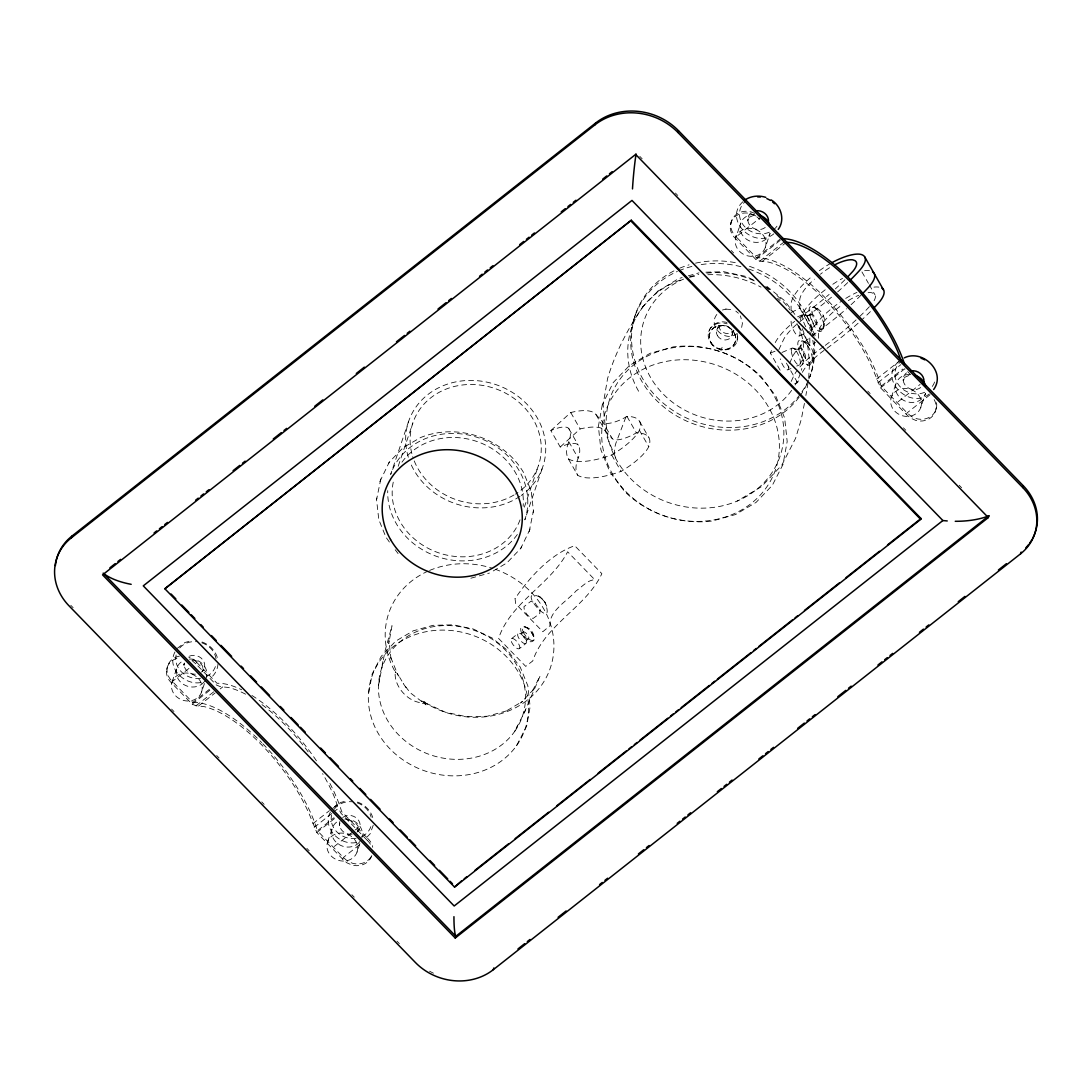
<?xml version="1.0" encoding="UTF-8"?>
<svg xmlns="http://www.w3.org/2000/svg" width="1092" height="1092" viewBox="0 0 1092 1092"><rect width="100%" height="100%" fill="white"/><g stroke="black" fill="none" stroke-linecap="round" stroke-linejoin="round"><path stroke-width="0.75" stroke-dasharray="5 3.75" d="M808.681 378.105L809.582 362.64M808.053 382.842L805.869 395.481M378.474 685.626L385.053 650.941L392.001 625.716L388.766 643.597L388.97 640.595L391.032 659.145L390.39 656.51L397.952 675.129M218.045 663.799C217.636 669.382 214.974 674.706 210.51 678.146M389.38 542.055L385.94 537.182L378.788 519.601L376.563 499.658L380.903 478.446M373.246 825.17L370.12 833.824L365.957 838.206M379.825 481.64L389.257 462.162L403.139 447.652L420.557 437.551C457.534 422.495 503.262 437.974 523.491 472.399L531.19 490.99L533.415 510.947L529.06 532.159M804.435 403.385L801.269 419.41L795.604 438.288L781.804 465.151L761.479 486.663L737.114 501.092M376.563 499.658L376.863 498.034M382.173 665.069L382.828 661.52M530.152 528.965L520.72 548.443L506.838 562.953L490.485 572.563M533.114 512.571L533.415 510.947M379.06 682.186L379.702 678.76M800.122 364.073L801.61 360.892L804.695 359.405A6.197 2.02 67.1 0 0 803.548 350.955A6.197 2.02 67.1 0 0 799.672 350.6A6.197 2.02 67.1 0 0 804.695 359.405M811.411 330.275L812.898 327.081L815.97 325.607A6.197 2.02 67.1 0 0 814.837 317.144A6.197 2.02 67.1 0 0 810.947 316.789A6.197 2.02 67.1 0 0 815.97 325.607M812.202 361.93C815.628 354.313 811.629 344.267 803.808 341.25M823.491 328.119C826.903 320.502 822.904 310.456 815.082 307.453M166.653 669.328L167.24 667.594M172.099 682.009L176.822 668.031M371.812 855.582A16.885 15.001 18.7 0 1 351.911 865.014L346.86 862.789L342.765 859.254L316.816 832.527L309.951 815.792A102.894 41.005 51.7 0 0 203.89 706.579L196.028 705.787L192.165 704.163L171.813 683.21L172.399 681.476L190.281 667.362M245.591 694.198A102.894 41.005 51.7 0 0 228.146 687.441L220.284 686.65L216.434 685.025L196.082 664.072L196.669 662.325L192.574 658.79L188.643 657.056M201.597 691.987A15.575 13.827 18.7 0 0 183.306 673.163A15.575 13.827 18.7 0 0 175.635 695.85A15.575 13.827 18.7 0 0 201.597 691.987L205.801 679.579M408.599 421.457L390.663 474.447A70.83 62.886 18.7 0 1 477.9 437.592A70.83 62.886 18.7 0 1 524.829 519.86L542.765 466.871M398.198 466.257L412.885 422.904M327.545 842.082L332.282 828.105M342.765 859.254L343.352 857.507L361.234 843.406M357.029 829.811L357.616 828.064L355.023 830.111M357.043 852.06A15.575 13.827 18.7 0 0 338.766 833.237A15.575 13.827 18.7 0 0 331.081 855.91A15.575 13.827 18.7 0 0 357.043 852.06L361.247 839.639M370.379 844.239A16.885 15.001 18.7 0 0 367.035 840.103L367.622 838.369L341.673 811.643A106.825 42.574 51.7 0 0 329.62 782.827M524.351 507.166L538.492 465.41M634.548 317.158L635.421 314.537M730.412 224.679L730.998 222.932M934.138 399.59A16.885 15.001 18.7 0 1 932.745 415.916A16.885 15.001 18.7 0 1 915.656 420.365L910.619 418.14L906.524 414.591L880.575 387.878L873.709 371.143A102.894 41.005 51.7 0 0 767.635 261.93L759.773 261.138L755.923 259.514L735.571 238.561L740.581 223.382M720.911 350.846L722.085 347.352M765.356 247.338A15.575 13.827 18.7 0 0 747.064 228.515A15.575 13.827 18.7 0 0 739.393 251.187A15.575 13.827 18.7 0 0 765.356 247.338L770.078 233.374A15.575 13.827 18.7 0 1 752.647 241.96A15.575 13.827 18.7 0 1 739.966 226.535A15.575 13.827 18.7 0 1 754.463 214.373M810.865 373.928L809.977 376.535A92.615 82.214 18.7 0 0 812.803 340.267M891.304 397.42L896.027 383.456M906.524 414.591L907.111 412.858L930.097 394.717M920.802 407.412A15.575 13.827 18.7 0 0 902.511 388.588A15.575 13.827 18.7 0 0 894.839 411.261A15.575 13.827 18.7 0 0 920.802 407.412L925.525 393.434A15.575 13.827 18.7 0 1 908.094 402.033A15.575 13.827 18.7 0 1 895.413 386.609A15.575 13.827 18.7 0 1 909.909 374.433M935.953 409.336L936.54 407.589M708.804 331.545C711.097 323.887 720.27 319.983 727.6 322.7M741.645 327.409L742.423 323.246L740.403 315.861M716.789 330.098L719.287 323.682L719.178 327.423A8.053 7.125 21.3 0 0 732.377 331.954L733.674 330.589M732.009 335.34L734.52 328.924M625.88 417.062L615.984 442.956A138.711 45.141 -29.7 0 0 614.509 452.607L614.564 453.207M737.114 341.291L737.55 333.483M780.138 370.215L770.351 353.071L772.453 348.566M778.801 349.795L783.619 339.462A50.792 16.53 -29.7 0 1 797.365 323.764M789.516 363.349L792.205 357.589A50.792 16.53 -29.7 0 1 809.254 338.111M791.195 381.436L793.993 375.443A60.647 19.738 -29.7 0 1 796.669 371.116M794.73 383.756L797.542 382.664L799.603 378.228M183.852 664.496L184.398 663.035L183.988 665.315L184.002 663.813A10.497 9.323 18.7 0 0 196.751 674.105M339.298 824.569L339.858 823.095L339.435 825.388L339.448 823.873M524.064 713.103L540.158 675.866L531.872 692.041L533.524 689.516L520.625 703.002L522.727 701.31L505.828 711.247L507.207 710.701L487.346 716.243L466.762 716.762L445.304 712.189L423.068 701.856L426.071 704.845L410.183 692.724L403.276 683.565L406.934 688.984M514.509 731.681A74.352 65.998 18.7 0 0 454.19 625.907A74.352 65.998 18.7 0 0 387.21 719.819A74.352 65.998 18.7 0 0 514.509 731.681L517.717 725.47M388.506 463.622L389.257 462.162M520.72 548.443L521.471 546.983M174.952 651.992C165.452 669.778 188.711 689.216 205.774 680.917M330.398 812.052C321.144 829.224 342.984 848.58 359.855 841.372M516.134 728.582L525.702 709.882M523.273 632.063L521.594 633.497L519.642 633.401M643.297 306.361C627.9 328.31 615.233 352.812 607.575 378.569L603.098 404.668L605.678 430.903L607.138 437.182L616.775 460.374M716.843 314.441C707.234 326.672 725.689 343.257 737.291 333.388M516.543 745.686A80.985 71.908 18.7 0 0 450.832 630.48A80.985 71.908 18.7 0 0 377.873 732.787A80.985 71.908 18.7 0 0 516.543 745.686L526.603 726.317L530.139 706.715L527.859 685.872L520.215 667.076L507.862 650.682L492.042 637.933L473.437 629.074L453.262 624.801L432.951 625.334L413.185 630.848L395.686 641.14L381.231 656.319L372.14 674.023L368.345 695.522M203.194 670.311L202.279 671.512L203.344 669.451L202.894 670.938L202.689 666.229C199.877 661.588 194.731 659.472 189.721 660.087M358.64 830.37L357.739 831.585L358.79 829.511L358.34 831.012L358.135 826.289C355.337 821.648 350.177 819.532 345.168 820.147M869.382 306.675L867.184 309.022A166.789 54.272 -29.7 0 1 859.95 316.27M657.48 291.537L678.419 278.706L682.159 277.559M177.273 648.348L185.053 642.465L190.513 640.949M742.888 201.747C722.658 220.024 754.981 250.396 774.255 233.483M642.56 307.139L658.135 290.841M332.719 808.408L340.499 802.524L345.959 801.009M898.334 361.821C878.104 380.084 910.428 410.455 929.702 393.557M550.859 430.562L570.747 412.517A62.053 20.188 -29.7 0 1 596.027 414.632L602.989 422.317L612.366 438.752A23.328 7.589 -29.7 0 0 636.363 432.882A64.141 20.871 -29.7 0 1 648.771 446.669A42.26 13.746 -29.7 0 1 621.061 471.389A78.911 25.676 -29.7 0 1 577.682 475.225L568.318 458.79A120.325 39.162 -29.7 0 1 568.782 441.673A88.097 28.665 -29.7 0 0 568.891 428.733A24.12 7.849 -29.7 0 0 550.859 430.562L560.223 446.997A24.12 7.849 -29.7 0 1 578.255 445.167A88.097 28.665 -29.7 0 1 578.159 458.108A120.325 39.162 -29.7 0 0 577.682 475.225M560.223 446.997L580.125 428.951A62.053 20.188 -29.7 0 1 605.391 431.067L612.366 438.752M811.356 314.237L809.036 315.506L806.128 315.206M800.067 348.048L797.747 349.303L794.839 349.017M936.513 402.634A16.885 15.001 18.7 0 1 916.256 418.618L911.206 416.393L907.111 412.858L881.162 386.131A106.825 42.574 51.7 0 0 756.51 257.78L736.158 236.814L760.428 217.677M179.388 656.155A16.885 15.001 18.7 0 0 167.513 666.393A16.885 15.001 18.7 0 0 172.399 681.476L192.752 702.429L209.35 689.325M756.51 257.78L780.78 238.629M192.165 704.163L210.046 690.062M755.923 259.514L780.179 240.376M196.028 705.787L213.895 691.686M759.773 261.138L784.042 242.001M198.498 706.033L215.11 692.942M220.215 688.915L222.768 686.895M762.257 261.384L786.527 242.247M511.534 638.683L518.113 633.497M519.355 648.662A6.334 2.525 51.7 0 0 515.233 639.857A6.334 2.525 51.7 0 0 511.738 642.505A6.334 2.525 51.7 0 0 519.355 648.662L525.934 643.475A6.334 2.525 51.7 0 0 521.812 634.67A6.334 2.525 51.7 0 0 518.318 637.318A6.334 2.525 51.7 0 0 525.934 643.475M312.817 823.75L329.429 810.66M334.534 806.633L337.087 804.613M876.576 379.101L900.845 359.964M314.141 827.422L332.023 813.322M333.306 812.312L338.411 808.285L334.22 796.655A102.894 41.005 51.7 0 0 322.604 773.641M877.9 382.773L900.886 364.632M371.048 856.824A16.885 15.001 18.7 0 1 352.498 863.267L347.461 861.042L343.352 857.507L317.403 830.78L334.015 817.69M881.162 386.131L902.879 369.014M316.816 832.527L334.698 818.427M880.575 387.878L904.845 368.741L910.537 374.597M334.275 846.477L353.726 831.135M898.034 401.829L920.078 384.439M798.866 318.1L806.114 312.79A166.789 54.272 -29.7 0 0 829.115 294.43M823.573 346.601L816.584 351.733A60.647 19.738 -29.7 0 0 798.388 368.823M829.551 267.745L827.026 269.396A53.044 17.267 -29.7 0 0 820.379 274.228M568.318 458.79A78.911 25.676 -29.7 0 0 611.684 454.968L614.919 452.989A42.26 13.746 -29.7 0 0 639.393 430.248A64.141 20.871 -29.7 0 0 626.985 416.448L624.46 417.854A23.328 7.589 -29.7 0 1 602.989 422.317M791.127 312.517L799.835 308.203L799.753 299.618A53.044 17.267 -29.7 0 1 814.4 279.17M798.934 326.208L809.868 345.372L815.669 342.506M797.542 316.844L803.303 314.4M799.385 335.926L809.472 331.654M781.927 352.47L792.014 348.212M788.096 369.724L790.977 368.509M796.751 366.066L799.631 364.851M528.542 638.793A4.272 1.706 51.7 0 1 523.409 634.629A4.272 1.706 51.7 0 1 525.771 632.855A4.272 1.706 51.7 0 1 528.542 638.793L526.753 640.089L526.412 642.055M770.351 353.071L775.975 350.887M521.157 633.647L522.017 633.346M725.73 309.118L732.759 309.664M753.48 215.424L748.825 217.431L749.904 216.625L747.747 220.666L747.747 219.151M688.288 275.839L699.003 272.863M908.926 375.498L904.272 377.504L905.35 376.685L903.193 380.739L903.207 379.224M470.87 578.214L489.421 573.054M722.467 310.019L726.112 309.009M428.119 571.089A85.312 75.744 18.7 0 0 395.249 671.908C393.543 687.168 409.95 704.354 425.184 702.729A85.312 75.744 18.7 0 0 546.177 677.627A85.312 75.744 18.7 0 0 495.331 569.287M423.778 702.238L424.952 702.033L421.13 700.873M422.413 703.344L425.184 702.729M705.882 272.181L723.9 271.731L746.082 276.453L753.412 279.934M722.59 349.836L715.26 347.311M525.006 626.972C530.289 627.736 534.425 633.032 533.92 638.342M754.64 213.39L751.282 211.916A16.885 15.001 18.7 0 0 732.732 218.359A16.885 15.001 18.7 0 0 736.158 236.814M755.732 215.888L750.695 213.65A16.885 15.001 18.7 0 0 732.145 220.106A16.885 15.001 18.7 0 0 735.571 238.561M538.301 595.822L544.116 600.368L547.16 607.125L546.382 605.077M202.075 642.014C209.418 644.539 215.411 650.573 217.485 658.094M357.521 802.074C364.865 804.599 370.857 810.633 372.932 818.154M806.265 315.26L805.022 314.564M794.976 349.071L793.734 348.362M540.117 597.078C513.158 585.121 556.797 634.425 545.195 602.907M766.789 286.322L784.397 300.532L795.249 314.892M735.817 311.124L738.424 313.24M756.77 216.776L759.841 219.424M191.987 660.537L196.082 664.072M539.926 596.833L543.707 600.736M639.789 156.347L642.164 158.804M675.416 193.038L677.791 195.482M731.231 250.505L733.606 252.948M766.857 287.182L769.232 289.626M811.97 333.647L814.345 336.09M867.785 391.113L870.16 393.57M903.412 427.805L905.787 430.248M959.213 485.271L961.588 487.714M196.669 662.325L217.021 683.292A106.825 42.574 51.7 0 1 241.646 689.748M367.035 840.103L341.086 813.39L338.411 808.285M70.775 605.282L73.15 607.712M171.594 709.09L173.969 711.534M216.666 755.514L219.042 757.957M261.739 801.924L264.114 804.367M306.825 848.334L309.186 850.777M351.897 894.744L354.272 897.187M396.969 941.168L399.344 943.611M395.181 549.74L398.075 553.576M818.085 310.538C796.191 290.718 820.788 352.047 823.627 324.16M806.797 344.335C784.902 324.515 809.5 385.845 812.339 357.958M543.679 600.75L545.317 603.016M399.085 676.412L397.024 673.409L397.775 674.679M399.727 677.436L401.911 681.067M797.542 382.664L785.831 362.121M861.929 271.922L868.454 283.36M869.259 284.78L874.965 294.785M799.835 308.203L815.314 335.353M639.584 421.335L648.948 437.769M639.393 430.248L648.771 446.669M626.985 416.448L636.363 432.882M596.027 414.632L605.391 431.067M611.684 454.968L621.061 471.389M570.747 412.517L580.125 428.951M568.891 428.733L578.255 445.167M568.782 441.673L578.159 458.108M802.265 328.651L807.22 341.305L809.704 363.704M540.117 610.469L539.912 609.677L539.776 613.554L533.128 618.441C528.173 617.212 523.887 611.82 523.942 606.702L531.053 601.132C534.438 603.958 534.206 598.866 535.025 602.743C537.087 607.807 542.287 609.445 540.117 610.837M807.22 341.305L807.329 342.26M818.55 338.206L818.495 332.473A53.044 17.267 -29.7 0 1 841.29 305.46M809.8 338.056L809.868 345.372M791.113 311.043L791.045 303.726A62.94 20.475 -29.7 0 1 813.049 275.566M433.456 973.19A55.733 49.481 18.7 0 1 429.579 971.184M429.593 570.447A85.312 75.744 18.7 0 1 492.342 568.277M791.645 390.349A82.487 73.232 18.7 0 1 662.858 393.693A82.487 73.232 18.7 0 1 683.619 279.102M689.502 276.89A82.487 73.232 18.7 0 1 698.798 274.392M706.715 273.137A82.487 73.232 18.7 0 1 756.483 281.886M765.164 286.691A82.487 73.232 18.7 0 1 769.259 289.421M776.985 295.536A82.487 73.232 18.7 0 1 789.871 309.855M798.539 325.607A82.487 73.232 18.7 0 1 801.337 370.256M800.395 373.3A82.487 73.232 18.7 0 1 795.112 384.957M638.602 391.236A91.946 81.641 18.7 0 1 683.264 279.047M689.653 277.272A91.946 81.641 18.7 0 1 697.802 275.689M707.834 274.734A91.946 81.641 18.7 0 1 761.028 287.128M777.518 298.321A91.946 81.641 18.7 0 1 780.084 300.532M775.252 342.574A60.647 19.738 -29.7 0 1 794.662 321.335M799.876 321.676A50.792 16.53 -29.7 0 1 805.309 317.554A176.645 57.48 -29.7 0 0 832.65 296.219M811.902 336.049A50.792 16.53 -29.7 0 1 814.673 333.988A176.645 57.48 -29.7 0 0 846.532 308.749M802.361 372.331A50.792 16.53 -29.7 0 1 824.051 350.423M856.073 319.929A166.789 54.272 -29.7 0 1 824.869 345.659M847.72 282.596A176.645 57.48 -29.7 0 1 836.049 293.298M861.015 295.181A176.645 57.48 -29.7 0 1 848.73 306.797M870.392 311.616A176.645 57.48 -29.7 0 1 862.366 319.342M858.094 323.232A176.645 57.48 -29.7 0 1 826.699 348.512M844.908 279.77A166.789 54.272 -29.7 0 1 835.339 288.902M800.422 320.161A62.94 20.475 -29.7 0 1 826.153 289.066M832.814 284.275A33.006 10.743 -29.7 0 1 842.546 278.419M864.618 270.68A33.006 10.743 -29.7 0 1 869.491 270.693M806.892 384.207A92.615 82.214 18.7 0 1 801.118 394.321M799.194 397.024A92.615 82.214 18.7 0 1 655.528 399.399A92.615 82.214 18.7 0 1 677.381 271.43M678.869 270.789A92.615 82.214 18.7 0 1 693.01 266.148M701.228 264.564A92.615 82.214 18.7 0 1 740.895 266.68M748.621 268.973A92.615 82.214 18.7 0 1 810.564 330.576M808.476 380.071A92.615 82.214 18.7 0 1 802.006 391.714M800.081 394.403A92.615 82.214 18.7 0 1 657.589 397.979A92.615 82.214 18.7 0 1 675.334 270.188M679.756 268.168A92.615 82.214 18.7 0 1 689.052 264.837M695.536 263.158A92.615 82.214 18.7 0 1 737.032 262.981M749.508 266.352A92.615 82.214 18.7 0 1 813.062 334.302M814.182 341.018A92.615 82.214 18.7 0 1 809.117 378.555M819.382 270.707A62.94 20.475 -29.7 0 1 823.436 267.854A33.006 10.743 -29.7 0 1 830.657 263.363M810.428 333.756A62.94 20.475 -29.7 0 1 842.191 300.709M848.293 300.614A23.123 7.521 -29.7 0 1 858.79 295.263M868.113 292.697A23.123 7.521 -29.7 0 1 871.525 292.711L873.723 293.502A30.685 9.978 -29.7 0 1 873.791 301.215M845.727 298.403A33.006 10.743 -29.7 0 1 856.961 292.383M873.996 287.114A33.006 10.743 -29.7 0 1 878.869 287.128M737.291 334.343A14.974 13.254 21.3 0 1 723.873 349.904A14.974 13.254 21.3 0 1 708.298 333.811A14.974 13.254 21.3 0 1 727.122 323.833M788.697 365.929A9.186 2.989 67.1 0 1 785.831 369.164A9.186 2.989 67.1 0 1 780.289 358.899M805.746 326.726A9.186 2.989 67.1 0 1 802.934 314.865A9.186 2.989 67.1 0 1 809.186 320.092A9.186 2.989 67.1 0 1 810.919 331.053M796.928 323.587A9.186 2.989 67.1 0 1 799.74 335.462A9.186 2.989 67.1 0 1 793.502 330.234A9.186 2.989 67.1 0 1 791.768 319.274M517.335 534.493A70.83 62.886 18.7 0 1 437.592 556.715A70.83 62.886 18.7 0 1 387.728 490.636M408.34 457.234A70.83 62.886 18.7 0 1 446.997 384.275A70.83 62.886 18.7 0 1 534.848 414.005A70.83 62.886 18.7 0 1 521.239 495.454M519.956 496.341A70.83 62.886 18.7 0 1 410.496 463.131M411.861 453.63A66.298 58.859 18.7 0 1 451.883 387.128A66.298 58.859 18.7 0 1 532.882 418.809A66.298 58.859 18.7 0 1 515.41 494.13M514.018 494.963A66.298 58.859 18.7 0 1 412.721 456.674M520.038 519.847A66.298 58.859 18.7 0 1 439.694 553.18A66.298 58.859 18.7 0 1 394.048 478.828M401.965 462.189A66.298 58.859 18.7 0 1 478.241 441.96A66.298 58.859 18.7 0 1 523.109 506.333M765.246 227.45A10.497 9.323 18.7 0 1 750.573 226.085A10.497 9.323 18.7 0 1 751.009 212.804M776.958 226.194A20.489 18.182 18.7 0 1 773.614 229.689M769.328 232.214A20.489 18.182 18.7 0 1 743.297 225.048A20.489 18.182 18.7 0 1 745.836 201.078M920.692 387.523A10.497 9.323 18.7 0 1 906.019 386.145A10.497 9.323 18.7 0 1 906.456 372.863M934.588 382.023A20.489 18.182 18.7 0 1 929.074 389.748M924.774 392.274A20.489 18.182 18.7 0 1 898.743 385.121A20.489 18.182 18.7 0 1 901.296 361.152M192.752 702.429A106.825 42.574 51.7 0 1 252.457 733.715M253.617 734.779A106.825 42.574 51.7 0 1 261.684 742.601M262.817 743.761A106.825 42.574 51.7 0 1 317.403 830.78M251.87 695.44A106.825 42.574 51.7 0 1 317.335 762.161M171.813 683.21A16.885 15.001 18.7 0 1 166.926 668.127A16.885 15.001 18.7 0 1 178.801 657.903M367.622 838.369A16.885 15.001 18.7 0 1 372.754 847.296M261.984 704.654A102.894 41.005 51.7 0 1 309.227 753.303M215.383 666.598A20.489 18.182 18.7 0 1 205.569 676.863M200.628 678.241A20.489 18.182 18.7 0 1 176.14 654.995M179.73 647.979A20.489 18.182 18.7 0 1 196.587 641.7M201.802 642.806A20.489 18.182 18.7 0 1 216.23 661.916M203.917 682.2A15.575 13.827 18.7 0 1 179.921 681.394A15.575 13.827 18.7 0 1 184.275 660.237M189.353 659.049A15.575 13.827 18.7 0 1 206.32 678.023M189.448 656.155A10.497 9.323 18.7 0 1 202.798 659.827A10.497 9.323 18.7 0 1 201.488 672.099M342.697 817.512A10.497 9.323 18.7 0 1 357.371 818.877A10.497 9.323 18.7 0 1 356.934 832.172M352.197 834.165A10.497 9.323 18.7 0 1 339.885 821.471M370.83 826.671A20.489 18.182 18.7 0 1 361.015 836.936M356.074 838.301A20.489 18.182 18.7 0 1 331.586 815.055M334.193 809.295A20.489 18.182 18.7 0 1 352.033 801.76M357.248 802.879A20.489 18.182 18.7 0 1 371.143 817.171M359.364 842.26A15.575 13.827 18.7 0 1 335.367 841.454A15.575 13.827 18.7 0 1 339.735 820.31M344.799 819.123A15.575 13.827 18.7 0 1 361.766 838.083M520.761 628.323C519.847 634.07 528.733 646.054 533.961 640.24C534.862 634.493 525.975 622.508 520.761 628.323M602.32 404.654L598.389 426.385L600.9 449.822L609.855 471.99L624.406 491.263C647.379 513.936 680.261 525.061 712.284 521.007L735.558 514.537L756.128 502.361L772.358 485.271L782.991 464.482L787.182 441.496L784.657 418.059L775.716 395.905L761.151 376.631C738.178 353.958 705.296 342.833 673.273 346.887L650.013 353.344L629.442 365.52L613.199 382.61L602.32 404.654M515.055 598.621L515.697 603.794L542.82 631.722L549.958 625.784C548.866 610.728 567.089 601.269 576.085 590.909C581.872 587.046 587.523 579.988 594.771 579.729L567.635 551.788C550.818 584.356 510.606 602.156 498.58 638.424L525.716 666.366L532.719 660.974C544.812 624.597 586.418 607.166 601.856 573.669L574.733 545.727C550.464 554.108 529.333 577.491 515.055 598.621M395.249 671.908L395.973 672.426L395.249 671.908M806.906 315.506L805.432 314.946L806.906 315.506M795.618 349.303L794.143 348.744L795.618 349.303M523.273 632.118A8.34 3.331 51.7 0 0 533.278 640.226A8.34 3.331 51.7 0 0 527.859 628.651A8.34 3.331 51.7 0 0 523.273 632.118M625.852 491.591A89.831 79.757 18.7 0 0 775.62 469.369A89.831 79.757 18.7 0 0 670.133 360.742A89.831 79.757 18.7 0 0 625.852 491.591M630.33 478.337A89.831 79.757 18.7 0 0 780.111 456.115A89.831 79.757 18.7 0 0 674.624 347.488A89.831 79.757 18.7 0 0 630.33 478.337M710.906 342.383A13.445 11.903 21.3 0 0 733.851 344.635A13.445 11.903 21.3 0 0 722.863 325.443A13.445 11.903 21.3 0 0 710.906 342.383A13.445 11.903 21.3 0 0 733.797 344.758A13.445 11.903 21.3 0 0 722.822 325.566A13.445 11.903 21.3 0 0 710.851 342.506M717.43 335.654A8.053 7.125 21.3 0 0 731.176 337.005A8.053 7.125 21.3 0 0 724.597 325.512A8.053 7.125 21.3 0 0 717.43 335.654M800.75 346.041A12.08 3.931 67.1 0 0 810.551 363.227A12.08 3.931 67.1 0 0 808.326 346.737A12.08 3.931 67.1 0 0 800.75 346.041M791.413 351.993A9.186 2.989 67.1 0 0 798.866 365.069A9.186 2.989 67.1 0 0 797.174 352.525A9.186 2.989 67.1 0 0 791.413 351.993M812.038 312.23A12.08 3.931 67.1 0 0 821.839 329.429A12.08 3.931 67.1 0 0 819.614 312.926A12.08 3.931 67.1 0 0 812.038 312.23"/><path stroke-width="1.5" d="M1021.143 552.074L1020.556 553.821L493.27 969.71A55.733 49.481 18.7 0 1 415.356 962.448L69.001 605.801A53.617 47.598 18.7 0 1 71.253 537.906L71.84 536.172L595.672 123A59.241 52.593 18.7 0 1 678.501 130.712L1023.341 485.803A52.348 46.478 18.7 0 1 1032.868 537.919M164.865 588.765L631.326 220.229L921.006 518.509L920.706 519.383L454.545 887.059L164.865 588.765L631.326 220.229M71.253 537.906L595.085 124.747L595.672 123M1020.556 553.821A52.348 46.478 18.7 0 0 1022.754 487.551L677.914 132.46L678.501 130.712M454.545 887.059L461.534 880.903M455.241 938.028L988.315 517.581L635.64 154.422L102.566 574.87L455.241 938.028L455.842 936.281A52.43 6.252 -84.7 0 1 453.944 916.679M493.27 969.71L493.857 967.962M988.315 517.581L988.902 515.833A52.43 23.301 1.9 0 1 955.254 521.293M1022.754 487.551L1023.341 485.803M778.241 229.416C785.353 219.806 781.026 205.719 771.143 199.891M933.687 389.475C946.491 371.785 922.644 348.771 904.258 357.876M848.429 276.153L853.057 271.116A30.685 9.978 -29.7 0 0 854.981 260.633L852.77 259.841A23.123 7.521 -29.7 0 0 834.766 264.81M109.855 567.854L115.22 563.622M117.895 561.506L120.57 559.404M154.054 532.992L156.743 530.876M159.418 528.76L162.094 526.644M164.769 524.542L167.458 522.426M195.577 500.245L198.253 498.129M200.942 496.014L203.617 493.898M206.292 491.782L208.968 489.68M233.087 470.666L239.776 465.383M242.451 463.267L245.14 461.152M273.259 438.97L281.299 432.623M283.975 430.521L286.65 428.405M314.783 406.224L322.822 399.877M356.306 373.478L364.346 367.13M396.478 341.782L404.518 335.435M407.193 333.333L409.882 331.217M438.001 309.036L446.041 302.689M448.716 300.573L451.392 298.471M479.524 276.276L482.2 274.174M484.889 272.058L487.564 269.942M490.24 267.827L492.915 265.725M519.71 244.594L523.723 241.428M526.399 239.312L529.088 237.196M531.763 235.08L534.438 232.965M561.233 211.848L565.247 208.668M567.922 206.565L570.597 204.45M573.286 202.334L575.962 200.218M602.743 179.088L606.77 175.921M609.445 173.805L612.121 171.703M464.223 878.787L466.898 876.671M474.938 870.338L508.422 843.925M515.124 838.642L548.607 812.23M556.647 805.882L590.13 779.47M598.17 773.136L626.303 750.955M628.978 748.839L631.654 746.723M634.343 744.607L637.018 742.492M639.694 740.39L667.826 718.195M670.502 716.079L673.191 713.977M675.866 711.861L678.542 709.745M681.217 707.63L709.35 685.448M712.039 683.333L714.714 681.217M717.389 679.101L750.873 652.688M753.562 650.573L756.237 648.471M758.913 646.355L792.41 619.942M795.085 617.826L797.761 615.711M804.463 610.428L839.284 582.964M845.986 577.682L879.469 551.269M887.509 544.922L921.006 518.509M942.874 520.543L454.176 905.991L143.284 585.858L631.981 200.423L942.874 520.543L947.242 520.952M988.902 515.833L455.842 936.281L104.354 574.351M517.949 948.962L524.638 943.679M527.313 941.577L529.989 939.461M558.094 917.294L566.134 910.96M599.59 884.575L602.265 882.459M604.941 880.343L607.616 878.241M638.397 853.958L643.748 849.74M646.423 847.624L649.098 845.522M677.204 823.354L679.879 821.239M682.555 819.123L685.23 817.021M687.905 814.905L690.581 812.789M717.348 791.686L721.362 788.52M724.051 786.404L726.726 784.302M729.401 782.186L732.077 780.07M758.844 758.967L762.858 755.801M765.533 753.685L768.208 751.569M770.884 749.467L773.559 747.351M797.651 728.35L804.34 723.081M807.015 720.966L809.691 718.85M812.366 716.748L815.042 714.632M837.796 696.682L845.822 690.349M848.498 688.247L851.187 686.131M877.941 665.014L881.954 661.848M884.643 659.745L887.318 657.63M889.994 655.514L892.669 653.412M919.437 632.295L923.45 629.128M926.125 627.026L928.801 624.911M958.244 601.692L964.932 596.409M998.388 570.024L1006.414 563.69M744.075 200.6C750.272 195.946 758.544 195.045 765.833 197.365M786.527 242.247L791.905 242.793A102.894 41.005 51.7 0 1 897.965 352.006L901.719 362.407M631.026 221.103L920.706 519.383M171.103 594.007L175.853 598.907M181.791 605.009L188.902 612.353M191.277 614.796L194.84 618.454M200.778 624.569L203.153 627.013M211.466 635.571L216.216 640.472M220.966 645.358L231.654 656.36M241.141 666.134L243.516 668.577M250.641 675.921L256.579 682.036M261.329 686.923L269.642 695.481M280.316 706.483L283.879 710.141M291.004 717.485L298.13 724.815M300.505 727.258L305.255 732.145M320.693 748.047L325.443 752.934M330.18 757.821L338.493 766.379M350.368 778.61L352.743 781.053M359.869 788.383L365.806 794.498M370.557 799.385L380.043 809.172M389.544 818.945L393.106 822.617M400.232 829.947L407.357 837.291M409.732 839.734L415.67 845.85M429.907 860.51L434.657 865.396M439.407 870.297L447.72 878.855M450.095 881.299L452.47 883.742M864.796 257.043L883.551 289.912M131.177 584.316A52.43 23.301 1.9 0 1 103.167 573.136M1032.145 539.257A52.348 46.478 18.7 0 1 1029.688 543.133M1028.773 544.376A52.348 46.478 18.7 0 1 1025.757 547.884M55.405 565.533A53.617 47.598 18.7 0 1 71.84 536.172M632.486 188.93A52.43 6.252 -84.7 0 1 636.049 153.931M595.085 124.747A59.241 52.593 18.7 0 1 677.914 132.46M849.699 280.671A176.645 57.48 -29.7 0 0 858.94 271.13A40.554 13.2 -29.7 0 0 861.957 254.736A33.006 10.743 -29.7 0 0 831.913 262.667M861.97 294.226A176.645 57.48 -29.7 0 0 868.304 287.565A40.554 13.2 -29.7 0 0 872.535 271.772M874.132 307.78A176.645 57.48 -29.7 0 0 877.681 303.999A40.554 13.2 -29.7 0 0 881.913 288.206M782.241 238.616A106.825 42.574 51.7 0 1 904.49 363.977M757.698 196.956A20.489 18.182 18.7 0 1 760.346 197.038M766.816 198.621A20.489 18.182 18.7 0 1 770.379 200.45M772.549 201.979A20.489 18.182 18.7 0 1 774.487 203.754M759.759 215.288A15.575 13.827 18.7 0 1 769.956 224.966M755.746 210.797A10.497 9.323 18.7 0 1 768.495 221.089M915.219 375.348A15.575 13.827 18.7 0 1 925.77 386.227M911.192 370.87A10.497 9.323 18.7 0 1 923.518 383.551M921.006 358.231A20.489 18.182 18.7 0 1 924.692 359.841M390.54 539.516A70.83 62.886 18.7 0 0 511.807 550.805A70.83 62.886 18.7 0 0 454.34 450.041A70.83 62.886 18.7 0 0 390.54 539.516"/></g></svg>
